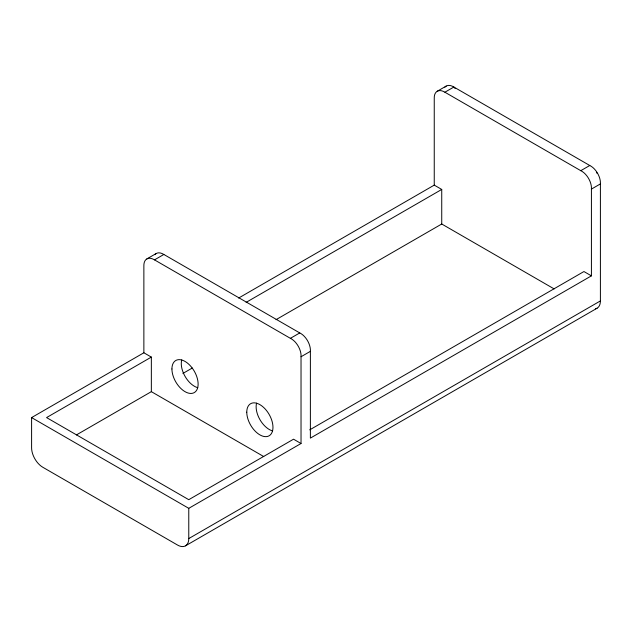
<?xml version="1.0" encoding="UTF-8"?>
<svg xmlns="http://www.w3.org/2000/svg" width="632" height="632" viewBox="0 0 632 632"><rect width="100%" height="100%" fill="white"/><g stroke="black" fill="none" stroke-linecap="round" stroke-linejoin="round"><path stroke-width="0.95" d="M146.853 258.915L156.207 253.511M437.241 91.261L446.224 86.071M444.896 87.192A14.481 8.358 60 0 1 453.863 87.034L589.767 165.497A13.872 8.011 60 0 1 600.4 183.912L600.4 300.919L188.77 538.575A15.879 9.164 60 0 1 177.545 545.053L42.826 467.277A15.879 9.164 60 0 1 31.6 447.835L31.6 417.586L143.867 352.775L143.867 266.009A14.481 8.358 60 0 1 154.492 259.87L163.854 254.467L299.758 332.93A13.872 8.011 60 0 1 310.383 351.345L310.383 438.11L591.418 275.86L591.418 189.094A13.872 8.011 60 0 0 580.784 170.68L444.881 92.217A14.481 8.358 60 0 0 434.247 98.355L434.247 185.121L238.635 298.051M444.881 92.217L453.863 87.034L455.111 88.472M263.742 456.557L151.348 391.658L151.348 357.096L46.571 417.586L188.77 499.683L293.548 439.193L301.03 443.514L301.03 356.748A13.872 8.011 60 0 0 290.396 338.333L154.492 259.87M246.125 302.373L441.736 189.442L441.736 224.005L276.018 319.681M76.385 434.942L151.348 391.658M182.909 373.441L192.31 368.014M290.396 338.333L299.758 332.93M580.784 170.68L589.767 165.497M301.03 356.748L310.383 351.345M591.418 189.094L600.4 183.912M309.735 429.847L583.936 271.539L591.418 275.86M31.6 417.586L188.77 508.326L301.03 443.514M185.484 545.843L597.114 308.187M434.247 185.121L441.736 189.442M441.736 224.005L554.13 288.903M143.867 352.775L151.348 357.096M188.77 508.326L188.77 538.575M154.88 254.633A14.481 8.358 60 0 1 163.854 254.467M197.769 387.7A18.526 10.697 60 0 1 181.732 359.916M272.613 430.913A18.526 10.697 60 0 1 256.576 403.129M600.4 300.919A15.879 9.164 60 0 1 595.407 308.819M596.403 172.307A6.549 3.784 60 0 1 597.193 173.484M171.928 368.977A18.526 10.697 60 0 0 191.575 393.42A18.526 10.697 60 0 0 191.575 367.224A18.526 10.697 60 0 0 171.928 368.977M246.772 412.183A18.526 10.697 60 0 0 266.42 436.625A18.526 10.697 60 0 0 266.42 410.429A18.526 10.697 60 0 0 246.772 412.183"/></g></svg>
